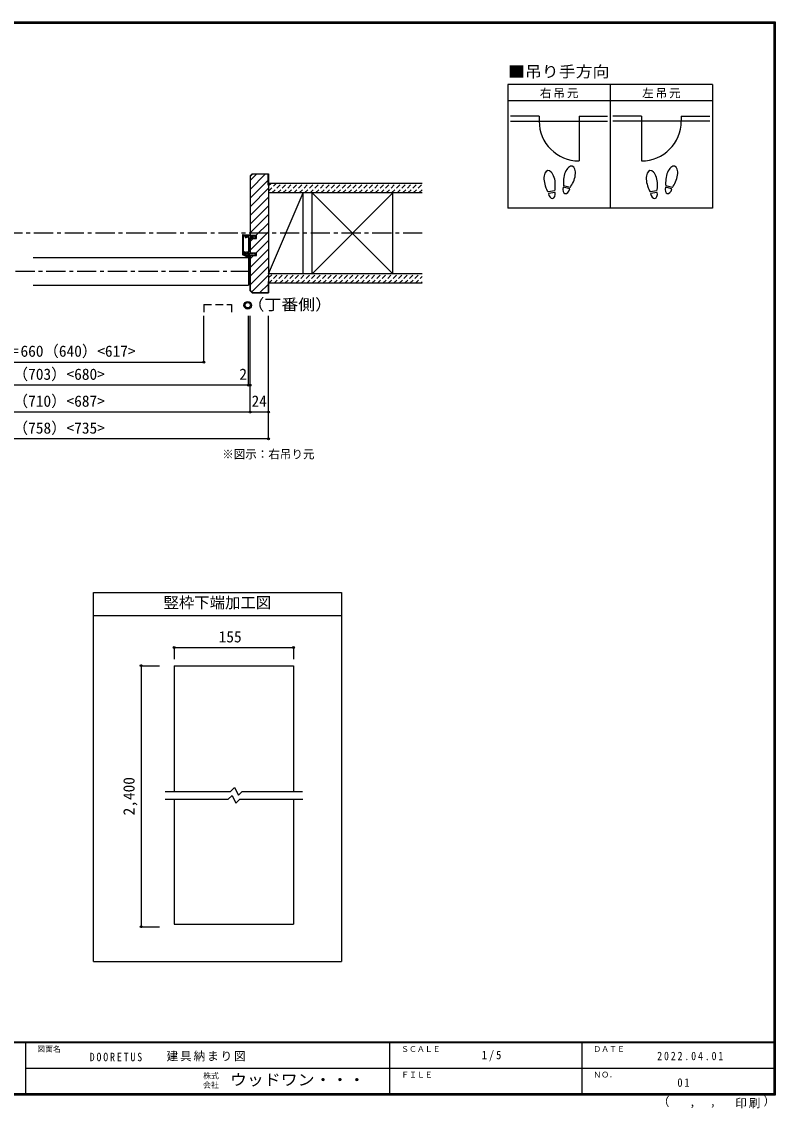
# Model space of a CAD drawing. Units: millimetres at full size, sheet at 1:5; details may follow other scales. Extents: x -973 to 977, y -718 to 696.
# Drawn here: x -3 to 977, y -718 to 696 of the extents above; entities that cross this region are included whole.
import ezdxf
from ezdxf.enums import TextEntityAlignment as Align

# ---------------------------------------------------------------- set-up
doc = ezdxf.new("R2010")
doc.units = ezdxf.units.MM
doc.header["$LTSCALE"] = 5
doc.header["$PDMODE"] = 32
doc.header["$PDSIZE"] = 2.5
for name, pattern in [('CHAIN1', [8, 5, -1, 1, -1]), ('DASHED1', [1.8, 1.2, -0.6]), ('DASHED2', [3, 2, -1])]:
    doc.linetypes.add(name, pattern=pattern)
for name, color, linetype in [('0-1_通り芯', 4, 'CHAIN1'), ('0-3_仕上げ', 7, 'Continuous'), ('0-4_枠', 3, 'Continuous'), ('0-6_扉', 6, 'Continuous'), ('0-7_金物', 7, 'Continuous'), ('0-8_戸当り', 7, 'Continuous'), ('0-A_文字', 3, 'Continuous'), ('0-B_寸法', 7, 'Continuous'), ('0-C_ハッチ', 4, 'DASHED1'), ('F-0_補助線', 7, 'Continuous'), ('F-1_枠', 6, 'Continuous'), ('F-A_文字', 7, 'Continuous')]:
    doc.layers.add(name, color=color, linetype=linetype)
doc.styles.add('ＭＳ ゴシック', font='')
doc.styles.get('ＭＳ ゴシック').set_extended_font_data('MS Gothic')

msp = doc.modelspace()

# ---------------------------------------------------------------- linework, layer by layer
at = {"layer": '0-1_通り芯'}
for p, q in [((517.5, 420.538), (-517.5, 420.538)), ((293.5, 371.038), (-293.5, 371.038))]:
    msp.add_line(p, q, dxfattribs=at)
at = {"layer": '0-3_仕上げ', "color": 2}
for p, q in [((517.5, 485.538), (317.5, 485.538)), ((517.5, 473.038), (317.5, 473.038)), ((517.5, 368.038), (317.5, 368.038)), ((517.5, 355.538), (317.5, 355.538))]:
    msp.add_line(p, q, dxfattribs=at)
at = {"layer": '0-3_仕上げ', "color": 3}
for p, q in [((317.5, 473.038), (317.5, 368.038)), ((362.5, 368.038), (362.5, 473.038)), ((374.384, 368.038), (374.384, 473.038)), ((479.384, 368.038), (479.384, 473.038))]:
    msp.add_line(p, q, dxfattribs=at)
at = {"layer": '0-3_仕上げ'}
for p, q in [((317.5, 368.038), (362.5, 473.038)), ((374.384, 368.038), (479.384, 473.038)), ((374.384, 473.038), (479.384, 368.038))]:
    msp.add_line(p, q, dxfattribs=at)
at = {"layer": '0-4_枠'}
for p, q in [((296.328, 498.038), (293.5, 495.21)), ((293.5, 495.21), (293.5, 417.538)), ((296.536, 497.538), (294, 495.003)), ((294, 417.538), (294, 495.003)), ((296.328, 498.038), (317.5, 498.038)), ((317, 497.538), (296.536, 497.538)), ((317, 483.038), (317, 497.538)), ((317.5, 498.038), (317.5, 343.038)), ((317, 483.038), (317.5, 483.038)), ((293.5, 395.238), (293.5, 413.838)), ((293.5, 413.838), (302, 413.838)), ((294, 395.238), (294, 413.838)), ((293.5, 395.238), (302, 395.238)), ((293.5, 345.867), (293.5, 391.538)), ((293.5, 391.538), (302, 391.538)), ((294, 346.074), (294, 391.538)), ((302, 391.538), (302, 395.238)), ((317, 358.038), (317, 343.538)), ((317, 358.038), (317.5, 358.038)), ((296.328, 343.038), (293.5, 345.867)), ((296.536, 343.538), (294, 346.074)), ((296.328, 343.038), (317.5, 343.038)), ((296.536, 343.538), (317, 343.538)), ((194.979, -141.967), (349.979, -141.967)), ((194.979, -141.967), (194.979, -305.553)), ((349.979, -141.967), (349.979, -305.553)), ((194.979, -315.802), (194.979, -478.267)), ((349.979, -315.802), (349.979, -478.267)), ((194.979, -478.267), (349.979, -478.267))]:
    msp.add_line(p, q, dxfattribs=at)
msp.add_lwpolyline([(302, 413.838), (302, 417.538), (293.5, 417.538)], dxfattribs=at)
at = {"layer": '0-6_扉'}
msp.add_line((11.5, 353.038), (291.5, 353.038), dxfattribs=at)
at = {"layer": '0-6_扉', "linetype": 'DASHED2'}
for p, q in [((233.505, 327.946), (233.505, 313.038)), ((233.505, 327.946), (269.505, 327.946)), ((269.505, 327.946), (269.505, 313.038))]:
    msp.add_line(p, q, dxfattribs=at)
at = {"layer": '0-6_扉'}
msp.add_lwpolyline([(11.5, 389.038), (291.5, 389.038), (291.5, 353.038)], dxfattribs=at)
at = {"layer": '0-7_金物'}
for radius in [5, 3.5]:
    msp.add_circle((290.549, 326.995), radius, dxfattribs=at)
at = {"layer": '0-8_戸当り', "color": 2}
for p, q in [((669.586, 572.808), (632.486, 572.808)), ((632.486, 566.508), (758.486, 566.508)), ((669.586, 572.808), (669.586, 566.508)), ((721.386, 572.808), (758.486, 572.808)), ((721.386, 572.808), (721.386, 514.708)), ((802.586, 572.808), (765.486, 572.808)), ((891.486, 566.508), (765.486, 566.508)), ((802.586, 572.808), (802.586, 514.708)), ((854.386, 572.808), (891.486, 572.808)), ((854.386, 572.808), (854.386, 566.508))]:
    msp.add_line(p, q, dxfattribs=at)
at = {"layer": '0-8_戸当り', "color": 3}
for p, q in [((709.815, 480.235), (701.334, 482.507)), ((842.815, 480.235), (834.334, 482.507)), ((689.804, 475.878), (681.158, 474.353)), ((690.169, 473.81), (681.522, 472.285)), ((709.271, 478.206), (700.791, 480.478)), ((822.804, 475.878), (814.158, 474.353)), ((823.169, 473.81), (814.522, 472.285)), ((842.271, 478.206), (833.791, 480.478))]:
    msp.add_line(p, q, dxfattribs=at)
at = {"layer": '0-8_戸当り'}
for p, q in [((283.5, 417.688), (283.5, 393.188)), ((284.5, 418.688), (293.2, 418.688)), ((285, 394.188), (285, 417.188)), ((285, 417.188), (287.1, 417.188)), ((287.1, 417.188), (287.1, 415.188)), ((287.1, 415.188), (288.3, 415.188)), ((288.3, 417.188), (291, 417.188)), ((288.3, 415.188), (288.3, 417.188)), ((290.613, 417.175), (288.895, 416.702)), ((290.166, 415.887), (289.305, 415.574)), ((291, 416.938), (291, 417.188)), ((291, 416.888), (291, 416.638)), ((293.5, 416.638), (291, 416.638)), ((291.5, 415.438), (291, 415.438)), ((293.398, 418.163), (291.498, 416.713)), ((292, 396.688), (292, 414.938)), ((293.5, 416.388), (293.5, 416.638)), ((293.5, 416.388), (298, 416.388)), ((293.5, 394.188), (293.5, 414.888)), ((298, 414.888), (293.5, 414.888)), ((301, 415.638), (298, 417.538)), ((298, 416.388), (298, 417.538)), ((298, 414.138), (301, 415.638)), ((298, 414.138), (298, 414.888)), ((288.531, 395.638), (285.909, 396.456)), ((291.5, 396.188), (289.54, 396.188)), ((284, 392.688), (291, 392.688)), ((290.195, 389.578), (284, 392.688)), ((285, 394.188), (289, 394.188)), ((287.983, 394.343), (285.492, 395.12)), ((290.509, 390.204), (285.56, 392.688)), ((289, 394.238), (289, 394.188)), ((291, 393.388), (289.797, 394.64)), ((291, 392.688), (291, 393.388)), ((292.1, 391.188), (292.1, 393.688)), ((292.8, 392.688), (298, 392.688)), ((292.8, 391.188), (292.8, 392.688)), ((298, 392.688), (298, 391.538))]:
    msp.add_line(p, q, dxfattribs=at)
for points in [[(292.8, 392.688), (292.8, 393.688), (292, 393.688), (292, 394.788), (289.663, 394.788)], [(298, 394.938), (298, 394.188), (293.5, 394.188)], [(298, 394.938), (301, 393.438), (298, 391.538)]]:
    msp.add_lwpolyline(points, dxfattribs=at)
at = {"layer": '0-8_戸当り', "color": 2}
for centre, start, end in [((721.386, 566.508), 180, 270), ((802.586, 566.508), 270, 0)]:
    msp.add_arc(centre, 51.8, start, end, dxfattribs=at)
at = {"layer": '0-8_戸当り'}
for centre, radius, start, end in [((284.5, 417.688), 1, 90, 180), ((289.1, 416.138), 0.6, 106.79003, 180), ((289.1, 416.138), 0.6, 180, 293.33765), ((291, 416.438), 1, 213.47738, 270), ((290.7, 416.888), 0.3, 0, 106.79003), ((291.3, 416.938), 0.3, 180, 311.34778), ((291.5, 414.938), 0.5, 0, 90), ((293.2, 418.388), 0.3, 311.34778, 90), ((285.7, 395.788), 0.7, 72.67017, 252.67017), ((289.54, 394.988), 1.2, 90, 147.21126), ((291.5, 396.688), 0.5, 270, 0), ((284, 393.188), 0.5, 180, 270), ((288.34, 395.488), 1.2, 252.67017, 311.40962), ((289.5, 394.238), 0.5, 53.61521, 180), ((289.663, 393.988), 0.8, 90, 131.40962), ((291, 391.188), 1.8, 243.42485, 360), ((291, 391.188), 1.1, 243.42485, 360)]:
    msp.add_arc(centre, radius, start, end, dxfattribs=at)
at = {"layer": '0-8_戸当り', "color": 3}
for centre, major_axis, ratio, start_param, end_param in [((709.06, 494.378), (3.644, 13.601), 0.5, 4.34059143, 8.22577918), ((842.06, 494.378), (3.644, 13.601), 0.5, 4.34059143, 8.22577918), ((683.142, 488.377), (-2.445, 13.867), 0.5, 4.34059143, 8.22577918), ((816.142, 488.377), (-2.445, 13.867), 0.5, 4.34059143, 8.22577918), ((683.212, 487.981), (-2.963, 16.802), 0.4, 1.85063327, 2.44287679), ((683.212, 487.981), (-2.963, 16.802), 0.4, 3.84030852, 4.43255203), ((708.956, 493.989), (4.416, 16.48), 0.4, 1.85063327, 2.44287679), ((708.956, 493.989), (4.416, 16.48), 0.4, 3.84030852, 4.43255203), ((816.212, 487.981), (-2.963, 16.802), 0.4, 1.85063327, 2.44287679), ((816.212, 487.981), (-2.963, 16.802), 0.4, 3.84030852, 4.43255203), ((841.956, 493.989), (4.416, 16.48), 0.4, 1.85063327, 2.44287679), ((841.956, 493.989), (4.416, 16.48), 0.4, 3.84030852, 4.43255203), ((685.845, 473.047), (-1.27, 7.205), 0.6, 1.57079633, 4.71238898), ((705.031, 479.342), (1.894, 7.067), 0.6, 1.57079633, 4.71238898), ((818.845, 473.047), (-1.27, 7.205), 0.6, 1.57079633, 4.71238898), ((838.031, 479.342), (1.894, 7.067), 0.6, 1.57079633, 4.71238898)]:
    msp.add_ellipse(centre, major_axis=major_axis, ratio=ratio, start_param=start_param, end_param=end_param, dxfattribs=at)
at = {"layer": '0-A_文字'}
for p, q in [((628.986, 614.167), (628.986, 453.167)), ((894.986, 614.167), (628.986, 614.167)), ((761.986, 614.167), (761.986, 453.167)), ((628.986, 593.167), (894.986, 593.167)), ((89.729, -46.667), (412.271, -46.667)), ((89.729, -526.667), (89.729, -46.667)), ((412.271, -46.667), (412.271, -526.667)), ((89.729, -76.667), (412.271, -76.667)), ((182.979, -305.553), (268.315, -305.553)), ((265.162, -315.802), (270.162, -310.802)), ((268.315, -305.553), (273.315, -300.553)), ((270.162, -310.802), (275.162, -320.802)), ((273.315, -300.553), (278.315, -310.553)), ((278.315, -310.553), (283.315, -305.553)), ((283.315, -305.553), (361.724, -305.553)), ((182.979, -315.802), (265.162, -315.802)), ((275.162, -320.802), (280.162, -315.802)), ((280.162, -315.802), (361.979, -315.802)), ((89.729, -526.667), (412.271, -526.667))]:
    msp.add_line(p, q, dxfattribs=at)
msp.add_lwpolyline([(894.986, 614.167), (894.986, 453.167), (628.986, 453.167)], dxfattribs=at)
at = {"layer": '0-B_寸法', "color": 4}
for p, q in [((233.505, 253.038), (233.505, 313.038)), ((291.5, 223.038), (291.5, 313.038)), ((293.5, 188.038), (293.5, 313.038)), ((317.5, 153.038), (317.5, 313.038)), ((-283.5, 253.038), (233.505, 253.038)), ((293.5, 223.038), (-293.5, 223.038)), ((317.5, 188.038), (-317.5, 188.038)), ((317.5, 153.038), (-317.5, 153.038)), ((194.979, -118.296), (349.979, -118.296)), ((194.979, -118.296), (194.979, -133.296)), ((349.979, -118.296), (349.979, -133.296)), ((152.021, -141.967), (175.799, -141.967)), ((152.021, -141.967), (152.021, -481.563)), ((152.021, -481.563), (175.799, -481.563))]:
    msp.add_line(p, q, dxfattribs=at)
at = {"layer": '0-B_寸法'}
for p in [(233.505, 253.038), (291.5, 223.038), (293.5, 223.038), (293.5, 188.038), (317.5, 188.038), (317.5, 153.038), (194.979, -118.296), (349.979, -118.296), (152.021, -141.967), (152.021, -481.563)]:
    msp.add_point(p, dxfattribs=at)
at = {"layer": '0-C_ハッチ', "linetype": 'Continuous'}
for p, q in [((302.02, 497.538), (294, 489.518)), ((313.333, 497.538), (294, 478.205)), ((317, 489.891), (294, 466.891)), ((317.5, 479.078), (294, 455.577)), ((317.5, 467.764), (294, 444.263)), ((317.5, 456.45), (294, 432.95)), ((317.5, 445.136), (294, 421.636)), ((317.5, 433.822), (301.216, 417.538)), ((317.5, 422.509), (294, 399.009)), ((297.516, 413.838), (294, 410.322)), ((317.5, 411.195), (301.543, 395.238)), ((317.5, 399.881), (294, 376.381)), ((297.843, 391.538), (294, 387.695)), ((297.843, 391.538), (294, 387.695)), ((317.5, 388.568), (294, 365.068)), ((317.5, 377.254), (294, 353.754)), ((317.5, 365.94), (295.817, 344.257)), ((317, 354.127), (306.412, 343.538))]:
    msp.add_line(p, q, dxfattribs=at)
at = {"layer": '0-C_ハッチ'}
for p, q in [((317.5, 482.639), (320.399, 485.538)), ((317.5, 475.568), (327.47, 485.538)), ((322.041, 473.038), (334.541, 485.538)), ((329.112, 473.038), (341.612, 485.538)), ((336.184, 473.038), (348.684, 485.538)), ((343.255, 473.038), (355.755, 485.538)), ((350.326, 473.038), (362.826, 485.538)), ((357.397, 473.038), (369.897, 485.538)), ((364.468, 473.038), (376.968, 485.538)), ((371.539, 473.038), (384.039, 485.538)), ((378.61, 473.038), (391.11, 485.538)), ((385.681, 473.038), (398.181, 485.538)), ((392.752, 473.038), (405.252, 485.538)), ((399.823, 473.038), (410.665, 483.88)), ((406.894, 473.038), (419.394, 485.538)), ((413.965, 473.038), (426.465, 485.538)), ((421.036, 473.038), (433.536, 485.538)), ((428.107, 473.038), (440.607, 485.538)), ((435.178, 473.038), (447.678, 485.538)), ((442.25, 473.038), (454.75, 485.538)), ((449.321, 473.038), (461.821, 485.538)), ((456.392, 473.038), (468.892, 485.538)), ((463.463, 473.038), (475.963, 485.538)), ((470.534, 473.038), (483.034, 485.538)), ((477.605, 473.038), (490.105, 485.538)), ((484.676, 473.038), (497.176, 485.538)), ((491.747, 473.038), (504.247, 485.538)), ((498.818, 473.038), (511.318, 485.538)), ((505.889, 473.038), (517.5, 484.649)), ((512.96, 473.038), (517.5, 477.578)), ((317.5, 362.431), (323.107, 368.038)), ((317.589, 355.449), (330.178, 368.038)), ((324.75, 355.538), (337.25, 368.038)), ((331.821, 355.538), (344.321, 368.038)), ((338.892, 355.538), (351.392, 368.038)), ((345.963, 355.538), (358.463, 368.038)), ((353.034, 355.538), (365.534, 368.038)), ((360.105, 355.538), (372.605, 368.038)), ((367.176, 355.538), (379.676, 368.038)), ((374.247, 355.538), (386.747, 368.038)), ((381.318, 355.538), (393.818, 368.038)), ((388.389, 355.538), (400.889, 368.038)), ((395.46, 355.538), (407.96, 368.038)), ((402.531, 355.538), (415.031, 368.038)), ((409.602, 355.538), (422.102, 368.038)), ((416.673, 355.538), (429.173, 368.038)), ((423.744, 355.538), (436.244, 368.038)), ((430.816, 355.538), (443.316, 368.038)), ((437.887, 355.538), (450.387, 368.038)), ((444.958, 355.538), (457.458, 368.038)), ((452.029, 355.538), (464.529, 368.038)), ((459.1, 355.538), (471.6, 368.038)), ((466.171, 355.538), (478.671, 368.038)), ((473.242, 355.538), (485.742, 368.038)), ((480.313, 355.538), (492.813, 368.038)), ((487.384, 355.538), (499.884, 368.038)), ((494.455, 355.538), (506.955, 368.038)), ((501.526, 355.538), (514.026, 368.038)), ((508.597, 355.538), (517.5, 364.441)), ((515.668, 355.538), (517.5, 357.37))]:
    msp.add_line(p, q, dxfattribs=at)
at = {"layer": 'F-1_枠'}
for p, q in [((-973.347, 695.833), (976.653, 695.833)), ((-973.347, 695), (976.653, 695)), ((-973.347, 694.167), (976.653, 694.167)), ((974.986, 695.833), (974.986, -700.833)), ((975.82, 695.833), (975.82, -700.833)), ((976.653, 695.833), (976.653, -700.833)), ((976.653, -631.667), (-973.347, -631.667)), ((976.653, -632.5), (-973.347, -632.5)), ((1.653, -632.5), (1.653, -699.167)), ((474.986, -632.5), (474.986, -699.167)), ((724.986, -632.5), (724.986, -699.167)), ((1.653, -665.833), (974.986, -665.834)), ((976.653, -699.167), (-973.347, -699.167)), ((976.653, -700), (-973.347, -700)), ((976.653, -700.833), (-973.347, -700.833))]:
    msp.add_line(p, q, dxfattribs=at)

# ---------------------------------------------------------------- texts
at = {"layer": '0-A_文字', "color": 7, "style": 'ＭＳ ゴシック', "width": 1.1}
for s, p in [('■吊り手方向', (628.986, 619.167)), ('（丁番側）', (290.182, 316.144))]:
    msp.add_text(s, height=14.66, dxfattribs=at).set_placement(p, align=Align.BOTTOM_LEFT)
at = {"layer": '0-A_文字', "color": 7, "style": 'ＭＳ ゴシック'}
for s, height, p in [('※図示：右吊り元', 11, (257.305, 124.277)), ('竪枠下端加工図', 14.66, (181, -71.667))]:
    msp.add_text(s, height=height, dxfattribs=at).set_placement(p, align=Align.BOTTOM_LEFT)
at = {"layer": '0-A_文字', "color": 7, "char_height": 11, "attachment_point": 7, "style": 'ＭＳ ゴシック'}
for s, insert in [('\\T1.17;右吊元', (670.486, 596.167)), ('\\T1.17;左吊元', (803.486, 596.167))]:
    msp.add_mtext(s, dxfattribs=dict(at, insert=insert))
at = {"layer": '0-B_寸法', "style": 'ＭＳ ゴシック'}
for s, p in [('有効開口寸法＝660（640）<617>', (-145, 255.538)), ('ＤＷ＝723（703）<680>', (-105, 225.538)), ('2', (279.604, 225.538)), ('枠内＝730（710）<687>', (-105, 190.538)), ('24', (295.5, 190.538)), ('枠外＝778（758）<735>', (-105, 155.538)), ('155', (252.669, -116.08))]:
    msp.add_text(s, height=14.66, dxfattribs=at).set_placement(p, align=Align.BOTTOM_LEFT)
msp.add_text('2,400', height=14.66, rotation=90, dxfattribs=at).set_placement((147.685, -336.765), align=Align.BOTTOM_LEFT)
at = {"layer": 'F-0_補助線', "char_height": 11, "attachment_point": 7, "style": 'ＭＳ ゴシック'}
for s, insert in [('\\T1.39;\\W0.85;DOORETUS', (84.986, -656.798)), ('\\T1.17;建具納まり図', (185.035, -656.798))]:
    msp.add_mtext(s, dxfattribs=dict(at, insert=insert))
at = {"layer": 'F-A_文字', "style": 'ＭＳ ゴシック'}
for s, height, p in [('図面名', 7.331, (16.653, -646.667)), ('ＳＣＡＬＥ', 7.331, (489.986, -646.667)), ('ＤＡＴＥ', 7.331, (739.986, -646.667)), ('株式', 7.331, (232.486, -681.5)), ('ＦＩＬＥ', 7.331, (489.986, -680)), ('ＮＯ．', 7.331, (739.986, -680.001)), ('会社', 7.331, (232.486, -693.5)), ('（', 11, (823.992, -718.052)), ('）', 11, (961.387, -717.355)), (',', 11, (865.199, -718.052)), (',', 11, (891.686, -717.588))]:
    msp.add_text(s, height=height, dxfattribs=at).set_placement(p, align=Align.BOTTOM_LEFT)
at = {"layer": 'F-A_文字', "style": 'ＭＳ ゴシック', "width": 1.1}
msp.add_text('ウッドワン・・・', height=14.66, dxfattribs=at).set_placement((267.486, -692.5), align=Align.BOTTOM_LEFT)
at = {"layer": 'F-A_文字', "char_height": 11, "attachment_point": 7, "style": 'ＭＳ ゴシック'}
for s, insert in [('\\T1.38;\\W0.9;1/5', (594.986, -656.667)), ('\\T1.39;\\W0.85;2022.04.01', (823.111, -655.417)), ('\\T1.36;\\W0.9;01', (849.361, -690.001)), ('\\T1.17;印刷', (924.678, -717.82))]:
    msp.add_mtext(s, dxfattribs=dict(at, insert=insert))

doc.saveas('drawing.dxf')
